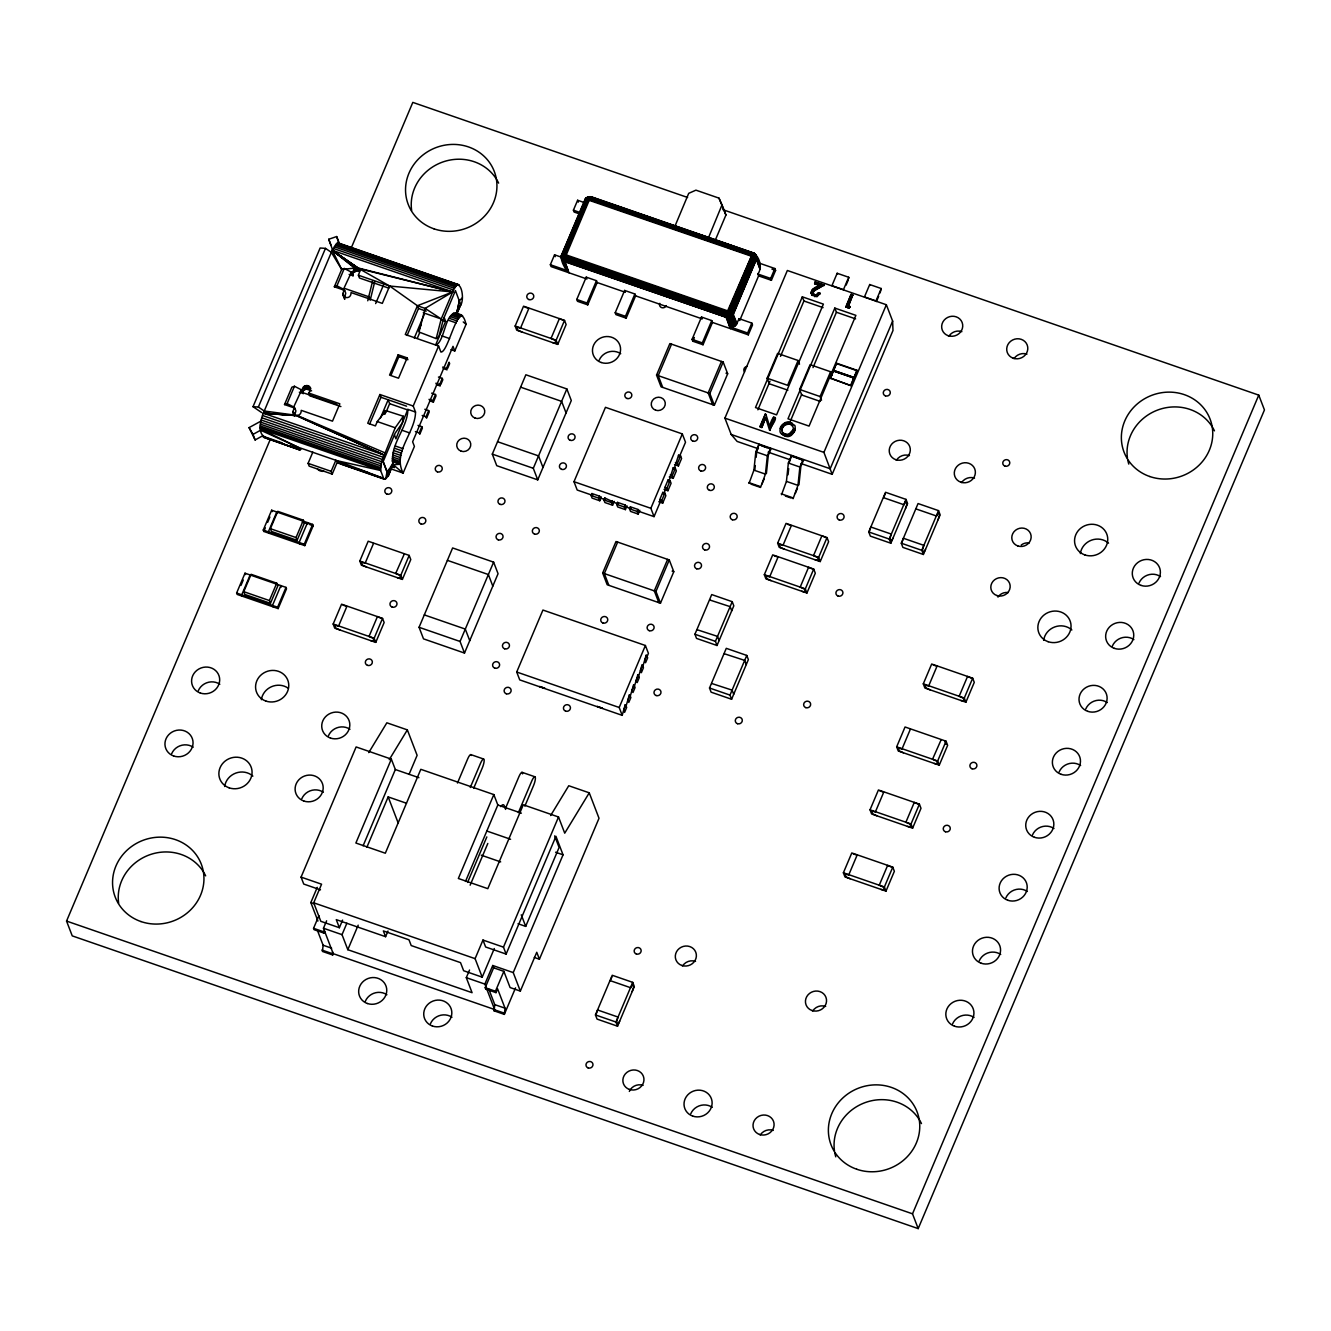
<?xml version="1.0" encoding="UTF-8"?>
<svg xmlns="http://www.w3.org/2000/svg" width="1331" height="1331" viewBox="0 0 1331 1331"><rect width="100%" height="100%" fill="white"/><g stroke="black" fill="none" stroke-linecap="round" stroke-linejoin="round"><path stroke-width="1.5" d="M561.449 258.214L562.148 254.238L568.287 270.942C564.311 270.16 555.959 250.91 566.124 254.886L729.138 311.371L733.181 314.049L736.908 323.599L734.695 326.178L731.368 327.093L729.687 326.794L726.094 315.746L731.983 312.951L755.575 257.632L752.847 252.774L726.643 313.184L726.044 317.194L730.403 328.641M785.523 434.056C782.046 433.141 788.984 435.287 790.747 433.806C794.391 430.529 793.492 427.384 792.394 425.87C784.508 417.219 779.517 433.057 782.994 432.475M458.613 307.461C466.948 302.636 460.077 271.607 452.69 291.955L425.121 308.393L419.015 332.018L436.185 338.623L438.864 336.627L443.406 319.091L455.452 290.607L459.295 300.889L456.6 314.149M793.376 424.672C784.741 415.671 775.723 432.009 782.179 434.139C792.877 443.29 797.618 424.273 793.858 425.055M561.482 255.169C562.131 253.456 561.981 260.027 564.643 260.31L726.044 316.162L732.466 313.317L755.542 258.78L755.575 257.632L589.184 200.332C581.397 201.314 586.805 195.923 591.679 196.888L753.263 252.84C759.735 256.767 762.646 267.614 757.871 274.02L758.587 275.866L739.72 320.505L739.004 318.641L751.815 323.084L752.531 324.93L748.321 334.846L712.468 322.435L711.752 320.588L701.504 317.044L692.07 339.355L692.769 341.202L703.018 344.746L712.468 322.435M591.679 196.888L588.485 196.788L591.996 197.221L587.886 197.52L585.341 199.667L561.699 254.953L561.665 258.663L563.945 261.109L726.044 317.194L730.037 316.528L732.716 314.415L755.958 259.146L755.526 255.186L752.847 252.774M282.189 442.89L265.335 437.05C256.617 433.823 260.893 418.15 264.237 411.029L331.352 252.358L336.826 243.423L338.19 242.907L459.112 284.851L449.213 282.538M387.953 473.354L388.452 475.783L385.74 478.727L383.86 478.96L380.599 470.475L381.631 461.691L395.207 427.767L403.36 416.254L385.774 410.597L377.272 421.561L375.425 425.92L367.739 423.258L379.901 394.508L413.209 406.022L415.522 412.044C415.388 432.625 392.229 452.34 403.143 473.071L391.613 469.094M390.549 466.316L394.392 467.647C386.306 447.682 407.902 429.164 407.835 409.382L415.522 412.044M568.986 272.788L564.643 261.342L565.242 257.332L589.184 200.332C594.292 195.358 586.538 195.923 584.808 199.916L561.416 255.452L567.505 270.609C564.394 266.882 562.863 260.493 564.128 258.031L562.697 254.171L585.773 199.617L590.615 197.354L752.298 253.206L754.444 257.998L731.385 312.552L726.244 314.781L564.843 258.929L564.128 258.031L565.259 257.266L727.741 313.417L730.669 312.12L753.745 257.582L755.975 256.816L756.823 258.197L733.348 314.349L731.152 316.928L727.824 317.843L564.727 261.691L562.081 259.395L565.675 256.034L565.076 254.554L561.399 257.881M726.127 317.543L730.237 316.994L732.882 314.798L756.258 259.495L756.208 256.101L754.427 253.439L589.35 196.639M562.264 254.204L561.482 257.515L563.995 261.375M749.02 483.452L753.912 470.142L755.825 451.775L758.953 444.371L770.932 449.063L768.303 455.252L766.39 473.603M754.86 469.627L755.293 465.551M756.141 457.382L756.574 453.305M750.934 484.118L760.55 487.445L765.425 474.119L767.355 455.768L770.483 448.347M781.547 494.716L786.438 481.389L788.351 463.038L791.496 455.618L803.475 460.326L800.846 466.515L798.933 484.867M788.035 474.768L788.684 468.645M793.076 498.709L797.968 485.382L799.881 467.031L803.026 459.611M811.428 293.286C809.78 285.782 832.74 281.873 812.842 289.193M812.293 289.725L811.228 292.221M384.709 414.041L385.175 410.78M384.992 413.941L385.458 410.68M403.36 416.254L402.428 422.792L395.141 433.207L383.162 461.607L388.452 475.783L393.127 464.02L388.669 474.535M755.575 257.632L756.657 257.981L759.984 269.062L756.424 259.811L756.224 255.519L750.584 256.184M813.907 294.567L816.585 295.199L813.907 294.567L813.075 292.97L813.94 291.04L824.188 285.034L814.189 290.175L812.991 292.254L813.64 294.251L813.008 292.637M299.325 392.196L303.252 393.543L302.187 390.765C302.037 381.864 315.181 386.223 308.592 392.994L339.838 403.809L332.5 421.162L301.239 410.347C301.388 419.248 288.245 414.889 294.833 408.118L284.518 404.557L291.872 387.205L294.45 386.256L301.638 389.95L293.402 407.635M293.286 412.826L294.467 416.137L295.898 410.896L294.833 408.118M436.185 338.623L441.21 318.974L452.69 291.955L389.65 286.032L382.313 303.385L351.051 292.57C351.201 301.471 338.057 297.129 344.646 290.358L334.331 286.781L341.684 269.428L344.263 268.479L351.451 272.173L343.215 289.859M344.479 298.876L345.711 293.136L344.646 290.358M561.316 256.55L566.191 269.594L561.316 256.55L586.305 199.65L590.531 197.803L590.232 196.622M782.129 430.562C780.132 426.053 790.231 421.528 792.394 425.87M782.179 434.139C785.473 438.431 796.121 433.856 795.123 428.532M561.416 255.452C561.682 253.339 561.615 260.793 564.61 260.876L726.659 317.094M789 434.089L793.376 429.381M752.448 253.356L755.825 254.803L760.367 266.616L757.722 262.673M393.161 464.436L387.005 471.856L385.74 478.727M792.461 423.541C789.3 420.579 780.216 424.173 780.216 428.582M372.564 281.257L367.755 300.773M374.676 281.922L370.218 300.124L369.353 296.963L344.995 288.544M459.361 300.773L456.367 315.181L460.825 304.666L459.361 300.773L462.19 297.978M730.669 312.12L735.394 325.662L728.689 311.188L727.109 311.803L733.93 326.594M733.098 326.894L726.726 312.918L729.005 311.903L752.215 256.816L755.293 255.918L756.823 257.365M326.611 920.802L323.466 928.239L333.232 953.678L332.683 954.976L322.435 951.432L323.117 945.226L317.177 929.77M332.683 954.976L332.567 951.948M515.546 987.868L504.333 1014.388L494.084 1010.828L494.766 1004.639L488.826 989.166M504.333 1014.388L505.015 1008.183L497.594 988.85L495.997 992.643L485.748 989.099L485.216 987.702L493.618 967.803L492.736 965.491L513.234 972.595L520.338 991.096L510.089 987.552L503.867 971.364L493.618 967.803M731.368 327.093L726.476 314.748L727.741 313.417L727.075 311.887L728.689 311.188M586.189 198.069L584.742 200.216L586.855 197.504L587.636 199.866L564.577 254.421C565.675 260.177 563.878 254.271 562.78 255.053L586.938 199.733L586.189 198.069L591.862 196.988L590.332 196.772M586.305 199.65L585.573 198.702L586.971 197.67L586.156 198.036M565.675 256.034L564.993 254.537L561.715 258.979M561.815 255.186L562.148 254.238M418.716 330.704L420.895 324.98M590.531 197.803L589.766 197.421L751.616 254.138L752.747 257.066L751.965 253.622L756.008 255.07M388.768 288.128L359.453 277.996L358.388 275.218L359.952 271.058L358.987 268.612L332.284 250.295L341.684 269.428L357.54 267.83L452.69 291.955L417.435 305.731L405.273 334.497L438.581 346.027L440.894 352.033C448.68 352.931 459.079 295.349 466.05 324.315L454.786 350.968L450.943 349.637M337.758 461.042L332.218 474.119L309.158 466.133L308.093 463.354L312.818 452.141M261.608 412.527L253.023 406.687L320.122 248.015L325.479 248.365L331.352 252.358L341.684 269.428M253.023 406.687L258.364 407.036L325.479 248.365M722.933 209.699L1258.76 395.124L1264.45 409.931L918.19 1228.613L72.24 935.876L66.55 921.069L270.426 439.047M351.317 247.749L412.81 102.387L687.595 197.47M284.518 404.557L287.113 403.609L294.45 386.256M334.331 286.781L336.926 285.832L344.263 268.479M236.619 593.027L245.02 573.195L285.999 587.387L286.531 588.768L278.146 608.6L237.151 594.425L236.619 593.027L277.613 607.219L278.146 608.6M263.255 530.054L271.657 510.222L312.635 524.397L313.168 525.795L304.782 545.627L263.788 531.435L263.255 530.054L304.25 544.246L304.782 545.627M240.978 585.407L243.257 580M263.788 531.435L265.318 527.841M267.614 522.418L269.894 517.01M250.145 574.975L241.743 594.807L242.275 596.188M243.773 591.679L251.11 574.31L276.732 583.178L277.796 585.956L270.459 603.309L244.837 594.441L243.773 591.679L269.394 600.547L270.459 603.309M270.409 528.69L277.746 511.337L303.368 520.205L304.433 522.983L297.096 540.336L271.474 531.468L270.409 528.69L296.031 537.558L297.096 540.336M375.641 303.584L383.544 284.917M269.394 600.547L276.732 583.178M296.031 537.558L303.368 520.205M332.218 474.119L331.153 471.34L335.894 460.127M277.613 607.219L285.999 587.387M304.25 544.246L312.635 524.397M398.169 354.778L389.567 375.109L398.535 378.204L407.136 357.873L398.169 354.778L398.884 356.625L391.064 375.109M369.569 424.24L380.965 397.27L379.901 394.508M407.103 335.479L418.5 308.509L417.435 305.731L389.65 286.032L358.987 268.612C362.814 273.055 351.584 268.163 353.064 275.783L349.138 274.419M380.55 417.784L388.153 399.799L389.65 403.692L385.84 412.677M414.29 338.007L424.173 314.632M417.302 338.29L419.581 332.9M407.835 409.382L395.923 438.831L394.442 434.954M435.603 345.028L445.635 321.32L444.138 317.427M413.209 406.022L438.581 346.027M389.035 471.973L392.745 463.205M455.635 314.482L457.864 309.225M388.536 474.119L392.978 463.604M456.2 314.116L459.178 307.095M455.984 315.397L459.694 306.629M333.166 624.039L341.568 604.191L382.546 618.383L384.143 622.542L375.758 642.374L334.763 628.199L333.166 624.039L374.161 638.215L375.758 642.374M359.803 561.05L368.188 541.218L409.183 555.41L410.78 559.569L402.395 579.401L361.4 565.226L359.803 561.05L400.797 575.242L402.395 579.401M421.844 426.719L422.376 428.1L419.764 434.305L419.232 432.908L421.844 426.719L418.001 425.388M428.665 410.597L429.198 411.994L426.569 418.184L426.036 416.803L428.665 410.597L424.822 409.266M429.53 400.731L433.39 402.078L432.858 400.681L435.487 394.492L431.643 393.161M436.335 384.609L440.212 385.957L439.679 384.559L442.291 378.37L438.448 377.039M443.156 368.504L447.016 369.835L446.484 368.454L449.113 362.248L449.645 363.646L447.682 368.288M433.39 402.078L436.019 395.873L435.487 394.492M440.86 384.409L442.824 379.751L442.291 378.37M374.161 638.215L382.546 618.383M400.797 575.242L409.183 555.41M515.147 326.045L523.549 306.197L564.527 320.388L566.124 324.548L557.739 344.38L516.744 330.204L515.147 326.045L556.142 340.22L557.739 344.38M586.222 277.147L576.772 299.458L577.488 301.305L587.736 304.849L597.17 282.538L596.471 280.691L586.222 277.147L586.921 278.994L551.051 266.583L550.352 264.736L554.545 254.82L561.865 257.349M579.617 213.942L574.127 212.045L573.411 210.182L577.621 200.266L584.791 202.745M320.505 889.857L303.734 884.05L301.072 877.112L356.126 746.941L391.347 759.136L395.34 769.534L363.097 845.801M419.065 627.3L452.623 547.956L493.618 562.148L498.06 573.711L464.502 653.055L423.508 638.863L419.065 627.3L460.06 641.475L464.502 653.055M492.304 454.121L525.861 374.776L566.856 388.951L571.298 400.531L537.741 479.859L496.746 465.684L492.304 454.121L533.298 468.296L537.741 479.859M317.943 921.052L310.838 902.551L317.26 887.361M342.599 920.104L339.372 927.724L320.804 921.302L313.7 902.801L321.57 884.2L301.072 877.112M556.142 340.22L564.527 320.388M324.88 931.933L324.331 933.247L314.083 929.687L313.55 928.306L318.908 915.645M391.347 759.136L355.876 843.022L385.325 853.221L420.812 769.318L493.834 794.59L497.827 805.005L465.501 881.421M587.736 304.849L587.021 303.002L596.471 280.691M324.331 933.247L324.348 930.552M366.857 847.298L388.17 796.903L406.471 803.242M460.06 641.475L493.618 562.148M533.298 468.296L566.856 388.951M409.05 774.409L417.119 755.326L407.353 729.887L386.855 722.8L368.737 752.614M469.527 970.033L466.299 977.669L472.072 992.693L347.807 949.702L342.034 934.661L346.875 923.215M615.205 312.752L624.638 290.441L634.887 293.985L635.602 295.848L626.169 318.159L615.92 314.615L615.205 312.752L625.454 316.312L626.169 318.159M347.807 949.702L358.189 925.161M625.454 316.312L634.887 293.985M590.714 494.716L577.188 490.024L573.994 481.706L605.455 407.319L682.321 433.923L685.515 442.241L679.243 457.049L678.544 455.202L680.59 455.901L681.588 458.496L678.444 465.933L674.518 464.569M339.372 927.724L336.277 919.638L385.591 936.691L387.986 931.035M457.465 783.044L467.697 758.87A6.971 1.664 -70.9 0 1 471.324 755.476M601.379 496.962L599.765 500.755L592.079 498.093L591.097 495.515L591.929 493.535L599.615 496.18L600.331 498.044L605.455 499.807L604.74 497.96L618.266 504.249L617.551 502.386L625.237 505.048L625.953 506.895L631.077 508.675L630.362 506.828L638.048 509.49L638.764 511.337L654.053 516.628L660.376 501.671L659.66 499.824L662.805 492.387L664.868 493.102L665.849 495.681L662.705 503.135L658.778 501.77M625.82 705.047L623.707 710.005L624.605 712.318L626.701 707.36L625.171 704.831L622.209 715.346L519.739 679.891L516.711 672.022L542.932 610.047L645.402 645.502L648.43 653.371L646.849 657.081L646.151 655.235L647.665 657.764L645.568 662.722L644.686 660.409L646.783 655.451M470.276 787.486L480.508 763.312A6.971 1.664 -70.9 0 1 484.018 759.419A6.971 1.664 -70.9 0 1 482.288 767.937L473.636 788.385M675.116 225.804L688.709 193.344L695.93 190.15L718.99 198.136L722.018 204.874L708.558 237.567M599.765 500.755L598.784 498.177L599.615 496.18M656.549 375.076L669.876 343.581L723.149 362.015L727.674 373.778L714.348 405.256L661.058 386.822L656.549 375.076L709.839 393.51L714.348 405.256M614.19 501.388L612.576 505.198L604.89 502.536L603.908 499.94L604.74 497.96M715.496 239.696L725.927 215.04L722.018 204.874M671.539 344.163L658.213 375.641L662.722 387.404M612.576 505.198L611.595 502.602L612.426 500.622M493.834 794.59L458.346 878.477L487.812 888.675L523.283 804.789L558.521 816.984L564.727 833.173L589.25 792.827L568.753 785.739L550.635 815.554M627.001 505.83L625.387 509.623L617.7 506.961L616.719 504.382L617.551 502.386M692.769 341.202L694.349 337.492M625.387 509.623L624.405 507.028L625.237 505.048M467.58 882.436L486.83 836.933M470.159 885.165L487.812 843.455M639.812 510.255L638.198 514.065L630.511 511.403L629.53 508.808L630.362 506.828M602.677 573.012L615.987 541.517L669.277 559.952L673.785 571.714L660.475 603.193L607.186 584.758L602.677 573.012L655.967 591.446L660.475 603.193M617.651 542.1L604.341 573.578L608.849 585.341M505.564 808.216L518.94 776.605A6.971 1.664 -70.9 0 1 522.584 773.877M703.018 344.746L702.319 342.899L711.752 320.588M638.198 514.065L637.2 511.47L638.048 509.49M518.375 812.642L531.751 781.031A6.971 1.664 -70.9 0 1 535.262 777.154A6.971 1.664 -70.9 0 1 533.515 785.656L524.863 806.12M729.005 311.903L730.469 313.084L731.018 312.336L754.095 257.781L756.424 259.811M654.053 516.628L650.859 508.309L682.321 433.923M664.219 492.586L665.616 489.276L664.901 487.429L668.046 479.992L670.109 480.707L671.09 483.286L667.946 490.723L664.019 489.375M668.046 479.992L668.761 481.839L673.303 467.597L675.349 468.312L676.348 470.891L673.203 478.328L669.26 476.98M673.303 467.597L674.002 469.444L678.544 455.202M662.705 503.135L661.707 500.539L664.868 493.102M667.946 490.723L666.964 488.144L670.109 480.707M673.203 478.328L672.205 475.749L675.349 468.312M678.444 465.933L677.446 463.338L680.59 455.901M739.004 318.641L736.908 323.599L731.018 312.336M721.485 361.45L708.175 392.928L712.684 404.691M709.839 393.51L723.149 362.015M385.591 936.691L383.361 930.918L408.983 939.786L411.212 945.559L460.526 962.629L463.637 970.732L482.205 977.154L475.1 958.653L482.97 940.052L503.467 947.14L506.129 954.077L485.632 946.99L482.97 940.052M748.321 334.846L747.623 333L751.815 323.084M758.587 275.866L771.398 280.309L770.682 278.445L774.892 268.529L758.737 262.956M771.398 280.309L775.59 270.393L774.892 268.529M482.205 977.154L494.3 948.537M494.084 1010.828L494.633 1009.53L484.867 984.091L492.736 965.491M758.454 448.797L737.124 441.426L731.185 434.472L724.913 418.134L787.353 270.492L886.363 304.749L892.635 321.104L892.985 330.504L832.174 474.318L801.129 463.571M485.748 989.099L486.297 987.785M503.467 947.14L558.521 816.984M667.613 559.386L654.303 590.864L658.812 602.627M655.967 591.446L669.277 559.952M506.129 954.077L555.942 836.317L563.046 854.818L513.234 972.595M495.997 992.643L495.448 991.246L503.867 971.364M518.025 923.731L525.712 926.393L559.103 847.431L554.661 835.868M622.209 715.346L619.198 707.493L645.402 645.502M625.171 704.831L625.886 706.678L629.363 694.898L630.894 697.444L628.798 702.402L627.916 700.089L630.012 695.131M629.363 694.898L630.079 696.762L633.556 684.983L635.087 687.528L632.99 692.486L632.109 690.173L634.205 685.215M633.556 684.983L634.271 686.846L637.749 675.067L639.279 677.612L637.183 682.57L636.301 680.257L638.398 675.299M637.749 675.067L638.464 676.913L641.941 665.151L643.472 667.68L641.376 672.654L640.494 670.325L642.59 665.367M641.941 665.151L642.657 666.997L646.151 655.235M787.885 390.199L769.251 383.761L767.122 378.204L777.603 353.414L798.101 360.501L799.515 364.212M802.327 296.83L755.492 407.552L776.572 414.856L823.39 304.117L802.327 296.83L803.924 300.989L780.498 356.359M757.888 409.815L770 381.182M820.661 285.866L814.738 283.802L815.154 281.906L824.188 285.034M814.738 283.802L815.154 281.906M520.338 991.096L536.759 952.281L539.421 959.218L534.297 957.438M761.798 427.534L765.608 417.651L761.798 427.534L759.984 426.502L765.225 414.107L766.074 414.79L765.225 414.107M760.151 426.952L765.392 414.557M539.421 959.218L599.017 818.282L589.25 792.827M756.79 451.276L758.953 444.371M773.594 417.002C765.941 442.125 771.248 412.66 775.424 418.034C776.056 421.428 767.621 430.346 770.167 430.429M798.101 360.501L787.603 385.308L767.122 378.204M770 429.963L775.241 417.568M837.166 273.271L831.925 285.666L843.455 289.659L848.696 277.264L837.166 273.271L837.515 274.203M694.932 634.255L711.719 594.574L732.216 601.679L733.814 605.838L717.026 645.502L696.529 638.414L694.932 634.255L715.429 641.342L717.026 645.502M820.378 401.446L801.744 395.008L799.615 389.451L810.097 364.661L830.594 371.748L832.025 375.458M834.82 308.077L787.985 418.799L809.065 426.103L855.9 315.364L834.82 308.077L836.417 312.236L813.008 367.606M762.014 483.985L764.21 478.794M846.117 285.1L848.313 279.909M790.398 421.062L801.695 394.325M845.867 306.746L851.108 294.351L852.755 294.916L848.296 306.346L850.259 307.028L848.829 308.176L845.867 306.746L848.829 308.176M846.05 307.211L851.108 294.351M848.296 306.346L852.755 294.916M789.316 462.523L791.496 455.618M715.429 641.342L732.216 601.679M821.526 400.248L820.112 396.555L830.594 371.748M869.709 284.535L864.451 296.929L875.981 300.922L881.238 288.528L869.709 284.535L870.058 285.45M830.245 378.087L836.534 363.213L857.031 370.301L850.925 385.641L830.245 378.087L850.925 385.641M830.428 378.553L836.534 363.213M709.506 688.011L726.277 648.33L746.774 655.434L748.371 659.594L731.601 699.257L711.103 692.17L709.506 688.011L730.004 695.098L731.601 699.257M795.273 493.518L797.469 488.327M876.463 301.555L878.66 296.364M880.124 292.903L881.238 288.528M764.327 574.693L772.712 554.861L813.707 569.052L815.304 573.212L806.919 593.044L765.924 578.869L764.327 574.693L805.322 588.884L806.919 593.044M777.637 543.214L786.039 523.382L827.017 537.558L828.614 541.717L820.229 561.566L779.234 547.374L777.637 543.214L818.632 557.39L820.229 561.566M850.742 385.175L857.031 370.301M832.174 474.318L823.922 452.39L886.363 304.749M730.004 695.098L746.774 655.434M595.456 1014.937L612.243 975.274L632.724 982.361L634.321 986.521L617.551 1026.201L597.053 1019.097L595.456 1014.937L615.954 1022.025L617.551 1026.201M596.155 1014.155L597.552 1009.979L618.05 1017.067L616.652 1021.26L617.9 1024.487L619.647 1021.226M611.894 976.971L610.313 980.681L630.811 987.785L632.391 984.058L633.623 987.303L632.225 991.479M892.635 321.104L830.195 468.745L731.185 434.472M615.954 1022.025L632.724 982.361M805.322 588.884L813.707 569.052M818.632 557.39L827.017 537.558M868.744 531.967L885.531 492.287L906.012 499.391L907.609 503.551L890.838 543.214L870.341 536.127L868.744 531.967L889.241 539.055L890.838 543.214M869.442 531.185L870.84 527.009L891.337 534.097L889.94 538.273L891.188 541.517L892.935 538.256M885.182 494.001L883.601 497.711L904.098 504.798L905.679 501.088L906.91 504.333L905.513 508.509M889.241 539.055L906.012 499.391M901.287 543.214L918.057 503.551L938.555 510.638L940.152 514.814L923.381 554.478L902.884 547.39L901.287 543.214L921.784 550.319L923.381 554.478M901.985 542.449L903.383 538.256L923.88 545.361L922.483 549.537L923.731 552.781L925.478 549.52M921.784 550.319L938.555 510.638M843.388 872.787L851.79 852.955L892.768 867.13L894.365 871.306L885.98 891.138L844.985 876.946L843.388 872.787L884.383 886.978L885.98 891.138M870.025 809.814L878.427 789.982L919.405 804.157L921.002 808.316L912.617 828.165L871.622 813.973L870.025 809.814L911.02 823.989L912.617 828.165M896.661 746.841L905.047 726.992L946.042 741.184L947.639 745.343L939.253 765.175L898.259 751L896.661 746.841L937.656 761.016L939.253 765.175M923.298 683.851L931.683 664.019L972.678 678.211L974.275 682.37L965.89 702.202L924.895 688.027L923.298 683.851L964.293 698.043L965.89 702.202M884.383 886.978L892.768 867.13M911.02 823.989L919.405 804.157M937.656 761.016L946.042 741.184M964.293 698.043L972.678 678.211M918.19 1228.613L912.517 1213.822L1258.76 395.124M435.836 345.295C446.717 339.555 444.121 304.383 462.156 315.547M353.064 275.783L351.983 273.005L354.778 268.23L355.843 271.008M303.252 393.543C301.987 384.426 314.648 392.212 309.541 386.789M756.258 259.495L752.68 252.873L753.612 253.273M585.024 199.75L586.256 198.203M731.867 316.395L736.01 325.047L731.168 312.685M585.174 199.65L585.773 199.068M383.112 414.49L384.726 411.063M751.083 255.136L752.165 255.585L751.666 256.6L751.083 255.136L755.825 254.803M729.355 312.702L729.854 311.704M589.982 197.886L588.069 199.983L590.099 198.485L588.502 196.805M820.129 293.286L816.951 296.713L812.309 295.066L816.768 296.247L820.129 293.286L818.515 292.72L816.402 294.733M732.882 314.798L736.509 324.365L732.483 315.78M586.788 199.284L587.52 198.801M817.134 294.417L818.515 292.72M389.234 759.702L407.353 729.887M726.011 316.728L730.603 315.58L732.316 313.451M562.697 254.171L563.246 254.188M392.196 461.591L399.882 464.253L393.294 464.802L387.055 471.723L383.162 461.607M848.662 307.711L850.259 307.028M732.233 327.06L729.405 317.294M563.379 254.62L564.294 254.903M263.455 437.3L299.575 449.895L300.939 449.379M339.887 462.855L338.007 463.105L336.926 460.659L297.994 447.183L260.61 430.229L252.99 434.405L255.119 439.962L262.739 435.769M255.119 439.962L249.08 427.617L260.144 421.544M564.61 255.652L566.124 254.886M586.988 197.837L588.585 197.121M727.824 317.843L726.942 313.733M588.069 199.983L589.633 199.351L587.753 197.421M351.451 272.173L350.552 272.506L351.983 273.005M301.638 389.95L300.739 390.266L302.187 390.765M753.546 256.999L753.279 256.151L753.679 257.549L754.244 256.85L752.997 257.199L730.137 312.336M332.75 250.411L328.74 239.264L336.66 236.552L338.789 242.109M727.658 317.527L730.519 327.01M752.597 254.654L752.131 253.422M459.428 315.929L462.656 315.813L453.838 312.968M384.659 452.706L297.379 415.538L383.777 454.903L263.355 413.226L294.683 415.072L264.237 411.029L258.364 407.036M296.813 415.621L383.777 454.903L296.247 415.605L263.355 413.226L295.166 415.339M263.355 413.226L295.698 415.522M590.265 196.705L754.694 253.622M726.443 313.933L727.275 314.499L564.128 258.031L562.647 260.36L566.806 270.143M564.976 256.417L727.392 312.619M751.815 254.87L589.4 198.668M358.987 268.612L452.69 291.955L332.284 250.295L354.778 268.23M726.094 315.746L727.042 316.063M815.337 282.372L824.371 285.5M851.291 294.817L852.938 295.382M814.555 283.337L820.495 285.4M771.93 269.112L775.59 270.393M818.698 293.186L820.312 293.752M573.411 210.182L578.902 212.095M757.871 274.02L770.682 278.445M848.113 305.88L850.093 306.563M803.924 300.989L823.074 307.627M836.417 312.236L855.583 318.874M564.161 259.162L726.776 315.43L726.244 314.781M550.352 264.736L568.287 270.942M729.687 326.794L747.623 333M836.717 363.662L857.214 370.767M597.17 282.538L625.354 292.288L624.638 290.441M635.602 295.848L702.219 318.891L701.504 317.044M576.772 299.458L587.021 303.002M692.07 339.355L702.319 342.899M799.615 389.451L820.112 396.555M726.011 373.196L727.674 373.778M524.996 307.112L528.84 308.443L520.454 328.275L516.611 326.944L517.859 330.188L521.868 331.968M563.429 320.405L559.403 318.608L551.017 338.457L555.044 340.237L556.291 343.481L552.615 342.616M337.558 242.991L457.964 284.651M336.826 243.423L457.232 285.084M335.994 244.205L456.417 285.866M335.113 245.32L455.535 286.98M334.181 246.717L454.603 288.394M333.232 248.398L453.638 290.058M773.777 417.468L775.424 418.034M358.388 275.218L389.65 286.032M453.106 313.401L460.792 316.063M452.274 314.183L459.96 316.845M451.392 315.297L459.079 317.959M450.46 316.695L458.147 319.357M417.435 305.731L425.121 308.393L441.21 318.974L423.275 312.768M449.512 318.375L457.199 321.037M759.984 426.502L761.615 427.068M418.5 308.509L426.186 311.171M448.547 320.272L456.234 322.917M441.942 320.039L445.635 321.32M724.913 418.134L823.922 452.39M761.332 445.735L767.089 447.732M791.945 456.333L803.475 460.326M441.892 335.894L449.579 338.556M768.153 452.157L789.499 459.544M755.825 451.775L767.355 455.768M788.351 463.038L799.881 467.031M520.621 387.171L561.615 401.363L566.058 412.926M753.912 470.142L765.425 474.119M786.438 481.389L797.968 485.382M442.641 367.123L446.484 368.454M398.884 356.625L407.852 359.736L407.136 357.873M748.654 482.537L760.184 486.514M781.197 493.784L792.727 497.777M785.39 496.047L791.163 498.044M675.399 462.639L677.446 463.338M435.836 383.245L439.679 384.559M670.159 475.034L672.205 475.749M429.015 399.35L432.858 400.681M787.486 524.281L791.329 525.612L782.944 545.444L779.101 544.113L780.349 547.357L784.358 549.154M825.919 537.574L821.893 535.794L813.507 555.626L817.533 557.423L818.765 560.65L815.104 559.785M664.901 487.429L666.964 488.144M380.965 397.27L406.604 406.188M389.65 403.692L408.101 410.081M422.193 415.472L426.036 416.803M497.561 441.709L538.539 455.901L542.981 467.464M659.66 499.824L661.707 500.539M303.917 388.203L311.604 390.865M573.994 481.706L650.859 508.309M304.134 393.094L336.793 404.408M415.388 431.593L419.232 432.908M774.176 555.776L778.019 557.107L769.617 576.939L765.791 575.608L767.022 578.835L771.048 580.632M812.609 569.069L808.582 567.272L800.197 587.104L804.207 588.901L805.455 592.145L801.794 591.28M340.902 406.571L309.657 395.756L308.592 392.994M377.272 421.561L395.207 427.767M401.979 430.262L409.665 432.924M591.097 495.515L598.784 498.177M603.908 499.94L611.595 502.602M616.719 504.382L624.405 507.028M629.53 508.808L637.2 511.47M395.374 446.018L403.06 448.68M394.558 448.281L402.245 450.943M393.843 450.577L401.529 453.239M393.227 452.806L400.914 455.468M392.745 454.952L400.431 457.614M392.379 456.949L400.065 459.611M392.179 458.762L399.866 461.408M262.556 415.505L382.962 457.165M392.113 460.31L399.799 462.972M261.841 417.784L382.247 459.445M261.225 420.03L381.631 461.691M260.726 422.177L381.148 463.837M260.377 424.173L380.799 465.833M260.161 425.97L380.583 467.63M260.111 427.517L380.516 469.194M672.122 571.132L673.785 571.714M933.147 664.934L936.991 666.265L928.605 686.097L924.762 684.766L926.01 687.994L930.02 689.791M971.58 678.228L967.554 676.431L959.169 696.263L963.195 698.06L964.426 701.304L960.766 700.439M289.692 445.486L299.059 448.73M358.987 469.46L368.537 472.771M263.072 436.668L299.575 449.895M337.625 462.473L383.494 478.345L336.926 460.659L380.599 470.475L260.194 428.798L297.994 447.183L298.693 448.996M264.586 437.5L300.207 449.811M341.052 463.953L385.008 479.16M338.007 463.105L384.376 479.243M308.093 463.354L331.153 471.34M447.382 560.351L488.377 574.543L492.803 586.106M302.287 522.018L308.043 524.015L307.511 522.634L299.126 542.466L299.658 543.847M309.757 524.614L313.168 525.795M424.306 614.905L465.301 629.081L469.743 640.66M343.015 605.106L346.859 606.437L338.473 626.269L334.63 624.938L335.878 628.182L339.887 629.962M381.448 618.399L377.422 616.602L369.036 636.451L373.063 638.231L374.31 641.475L370.634 640.61M879.874 790.88L883.717 792.211L875.332 812.043L871.489 810.712L872.737 813.956L876.746 815.753M918.307 804.174L914.281 802.393L905.895 822.225L909.922 824.022L911.169 827.25L907.492 826.385M516.711 672.022L619.198 707.493M853.238 853.853L857.081 855.184L848.696 875.016L844.852 873.685L846.1 876.929L850.11 878.726M891.67 867.163L887.644 865.366L879.259 885.198L883.285 886.995L884.533 890.223L880.856 889.358M470.741 754.577L483.552 759.003M521.985 772.296L534.796 776.738M395.34 769.534L418.916 777.687M497.827 805.005L521.386 813.158M555.593 852.239L563.046 854.818M486.813 831.026L510.605 839.262M481.256 855.184L500.672 861.906M313.7 902.801L475.1 958.653M310.838 902.551L314.565 903.832M323.466 928.239L342.034 934.661M466.299 977.669L484.867 984.091M313.55 928.306L323.799 931.85M485.216 987.702L495.448 991.246M323.117 945.226L331.652 948.188M494.766 1004.639L505.015 1008.183M333.232 953.678L494.633 1009.53M321.902 950.051L332.151 953.595M493.551 1009.447L503.8 1012.991M66.55 921.069L912.517 1213.822M563.778 259.562L564.677 259.894M753.429 252.923L755.309 254.154M564.277 256.85L565.259 257.266M591.147 196.822L591.996 197.221M338.19 242.907L344.113 245.753M336.926 285.832L344.113 289.526M287.113 403.609L294.301 407.303M753.296 252.907L754.178 253.422M463.238 321.952L466.05 324.315M393.294 464.802L403.143 473.071L414.407 446.417L412.627 441.792L453.006 346.343L454.786 350.968M783.41 432.725L784.308 433.806M756.54 258.846L760.234 268.263M811.91 294.584L812.492 295.532M756.657 257.981L756.657 257.133M249.08 427.617L252.99 434.405M811.611 294.068L812.093 295.049L811.261 292.82L811.561 293.918M338.69 243.174L339.255 244.272L336.66 236.552M815.321 296.38L814.805 296.73M588.568 198.984L589.184 200.332M725.927 215.04L718.99 198.136M727.525 310.739L728.207 312.253M561.316 257.382L564.86 265.834M848.696 277.264L849.045 278.179M938.056 519.772L939.453 515.579L938.205 512.352L936.641 516.062L916.144 508.974M944.943 741.201L946.191 744.445M755.492 254.421L760.367 267.448M754.877 253.872L756.291 257.565M941.1 739.87L932.532 759.252L936.558 761.033L937.789 764.277L934.129 763.412M910.354 729.238L901.969 749.07L898.126 747.739L899.373 750.983L903.383 752.764M731.152 316.928L734.695 326.178M577.621 200.266L578.32 202.129M731.717 610.796L730.12 606.637L709.789 599.998M746.275 664.552L744.678 660.392L724.363 653.754M662.805 492.387L663.52 494.234M719.123 640.544L717.525 636.384L697.211 629.746M733.697 694.3L732.1 690.14L711.769 683.502M554.545 254.82L555.26 256.667M591.929 493.535L592.644 495.382M358.555 268.28L359.62 271.058M359.137 270.792L358.072 268.013L332.284 250.295L355.294 267.98L356.359 270.759M358.605 270.609L357.54 267.83L332.284 250.295L355.843 267.814L356.908 270.592M358.056 270.509L356.991 267.731L332.284 250.295L356.425 267.731L357.49 270.509M354.312 268.563L355.377 271.341M353.896 268.962L354.961 271.724M353.564 269.411L354.628 272.19M328.74 239.264L330.87 244.804M343.165 293.985L344.23 296.763M343.082 294.517L344.147 297.295M343.099 295.066L344.762 299.325M505.63 809.414L504.183 805.621A15.356 3.644 -70.9 0 0 500.622 806.603M404.241 554.095L395.673 573.461L399.699 575.258L400.93 578.503L397.27 577.637M521.27 914.813L525.712 926.393M373.495 543.464L365.11 563.296L361.267 561.965L362.514 565.193L366.524 566.989M309.175 386.389L310.239 389.168M308.759 386.04L309.824 388.818M308.26 385.79L309.324 388.552M307.744 385.607L308.809 388.369M307.178 385.508L308.243 388.286M306.612 385.491L307.677 388.269M306.047 385.574L307.112 388.353M305.481 385.74L306.563 388.519M304.965 386.007L306.03 388.785M304.5 386.323L305.564 389.101M304.084 386.722L305.148 389.501M303.751 387.171L304.816 389.95M293.352 411.745L294.417 414.523M293.269 412.294L294.351 415.072M388.17 796.903L398.268 823.207M277.314 513.383L276.781 511.986L268.38 531.834L268.912 533.215M271.657 510.222L272.19 511.603M281.423 586.988L280.891 585.607L272.489 605.439L273.021 606.836M245.02 573.195L245.553 574.576M811.394 293.452L811.794 294.534M765.608 417.651L769.568 430.212M765.891 414.34L769.8 426.852M564.66 258.746L564.71 259.695M198.302 690.722A14.175 13.26 -21 0 1 219.831 684.234M171.666 753.712A14.175 13.26 -21 0 1 193.195 747.207M261.375 699.723A16.754 15.656 -21 0 1 287.912 688.011M224.673 786.505A16.754 15.656 -21 0 1 235.77 773.095A16.754 15.656 -21 0 1 252.873 776.106M328.441 735.76A14.175 13.26 -21 0 1 349.97 729.272M301.804 798.733A14.175 13.26 -21 0 1 323.333 792.244M430.445 1023.739A14.175 13.26 -21 0 1 451.974 1017.233M365.36 1001.211A14.175 13.26 -21 0 1 386.888 994.723M1043.654 640.344A16.754 15.656 -21 0 1 1054.751 626.934A16.754 15.656 -21 0 1 1071.854 629.962M1080.356 553.58A16.754 15.656 -21 0 1 1091.453 540.17A16.754 15.656 -21 0 1 1108.557 543.181M1138.987 583.094A14.175 13.26 -21 0 1 1160.516 576.589M1112.35 646.067A14.175 13.26 -21 0 1 1133.879 639.579M1021.226 545.045A9.766 9.134 -21 0 1 1029.229 542.981M997.967 597.103A9.766 9.134 -21 0 1 1008.249 592.578M952.547 1023.922A14.175 13.26 -21 0 1 974.076 1017.433M979.183 960.949A14.175 13.26 -21 0 1 1000.712 954.46M1005.82 897.976A14.175 13.26 -21 0 1 1027.349 891.471M1032.457 835.003A14.175 13.26 -21 0 1 1053.986 828.498M1085.73 709.04A14.175 13.26 -21 0 1 1107.259 702.552M1059.093 772.03A14.175 13.26 -21 0 1 1080.622 765.525M599.183 360.202A14.175 13.26 -21 0 1 620.712 353.697M690.739 1113.814A14.175 13.26 -21 0 1 712.268 1107.309M682.603 965.89A10.631 9.933 -21 0 1 695.531 961.381M629.33 1091.42A10.631 9.933 -21 0 1 643.089 1085.364M812.742 1010.928A10.631 9.933 -21 0 1 825.669 1006.419M760.317 1134.894A10.631 9.933 -21 0 1 773.244 1130.402M896.528 460.093A10.631 9.933 -21 0 1 909.439 455.601M948.953 336.127A10.631 9.933 -21 0 1 961.88 331.635M961.598 482.604A10.631 9.933 -21 0 1 974.525 478.112M1014.022 358.638A10.631 9.933 -21 0 1 1026.95 354.146M744.545 371.915A3.544 3.311 -21 0 1 746.841 366.458M666.282 305.598A3.544 3.311 -21 0 1 661.69 307.627A3.544 3.311 -21 0 1 659.777 303.352M323.932 471.241A7.088 6.622 -21 0 1 317.427 468.994M411.645 210.464A46.086 43.074 -21 0 1 444.371 161.467A46.086 43.074 -21 0 1 498.643 183.129M835.768 1156.839A46.086 43.074 -21 0 1 834.803 1152.879M834.47 1150.916A46.086 43.074 -21 0 1 867.196 1101.902A46.086 43.074 -21 0 1 921.468 1123.58M118.659 903.217A46.086 43.074 -21 0 1 151.385 854.203A46.086 43.074 -21 0 1 205.656 875.865M1128.771 464.086A46.086 43.074 -21 0 1 1127.79 460.127M1127.457 458.18A46.086 43.074 -21 0 1 1160.183 409.166A46.086 43.074 -21 0 1 1214.454 430.845M563.928 254.288L563.595 255.336L564.094 254.321M588.402 200.083L565.326 254.62L565.791 255.668L727.208 311.537L728.323 311.038L751.399 256.484L750.934 255.436L589.517 199.583L588.402 200.083M853.986 377.488L833.489 370.401L853.986 377.488M853.787 377.987L833.289 370.9L853.787 377.987M544.812 688.293L539.687 686.53L544.812 688.293M602.461 708.242L597.336 706.478L602.461 708.242M421.012 523.948A3.544 3.311 -21 0 0 425.82 520.188A3.544 3.311 -21 0 0 420.18 518.241A3.544 3.311 -21 0 0 421.012 523.948M528.939 299.575A3.544 3.311 -21 0 0 533.764 295.831A3.544 3.311 -21 0 0 528.124 293.885A3.544 3.311 -21 0 0 528.939 299.575M945.426 831.759A3.544 3.311 -21 0 0 950.251 827.998A3.544 3.311 -21 0 0 944.611 826.052A3.544 3.311 -21 0 0 945.426 831.759M972.063 768.786A3.544 3.311 -21 0 0 976.887 765.026A3.544 3.311 -21 0 0 971.247 763.079A3.544 3.311 -21 0 0 972.063 768.786M200.299 693.018A14.175 13.26 -21 0 0 219.565 678.028A14.175 13.26 -21 0 0 197.021 670.225A14.175 13.26 -21 0 0 200.299 693.018M173.662 755.991A14.175 13.26 -21 0 0 192.928 741.001A14.175 13.26 -21 0 0 170.385 733.198A14.175 13.26 -21 0 0 173.662 755.991M265.884 701.071A16.754 15.656 -21 0 0 288.627 683.369A16.754 15.656 -21 0 0 262.007 674.152A16.754 15.656 -21 0 0 265.884 701.071M229.182 787.852A16.754 15.656 -21 0 0 251.925 770.15A16.754 15.656 -21 0 0 225.305 760.933A16.754 15.656 -21 0 0 229.182 787.852M330.454 738.056A14.175 13.26 -21 0 0 349.704 723.066A14.175 13.26 -21 0 0 327.16 715.263A14.175 13.26 -21 0 0 330.454 738.056M303.817 801.029A14.175 13.26 -21 0 0 323.067 786.039A14.175 13.26 -21 0 0 300.54 778.236A14.175 13.26 -21 0 0 303.817 801.029M432.442 1026.035A14.175 13.26 -21 0 0 451.708 1011.044A14.175 13.26 -21 0 0 429.164 1003.241A14.175 13.26 -21 0 0 432.442 1026.035M367.373 1003.507A14.175 13.26 -21 0 0 386.639 988.517A14.175 13.26 -21 0 0 364.095 980.714A14.175 13.26 -21 0 0 367.373 1003.507M1048.163 641.708A16.754 15.656 -21 0 0 1070.906 624.006A16.754 15.656 -21 0 0 1044.286 614.789A16.754 15.656 -21 0 0 1048.163 641.708M1084.865 554.927A16.754 15.656 -21 0 0 1107.608 537.225A16.754 15.656 -21 0 0 1080.988 528.008A16.754 15.656 -21 0 0 1084.865 554.927M1141 585.39A14.175 13.26 -21 0 0 1160.266 570.4A14.175 13.26 -21 0 0 1137.722 562.597A14.175 13.26 -21 0 0 1141 585.39M1114.363 648.363A14.175 13.26 -21 0 0 1133.629 633.373A14.175 13.26 -21 0 0 1111.086 625.57A14.175 13.26 -21 0 0 1114.363 648.363M1017.799 545.943A9.766 9.134 -21 0 0 1031.076 535.611A9.766 9.134 -21 0 0 1015.536 530.237A9.766 9.134 -21 0 0 1017.799 545.943M996.819 595.523A9.766 9.134 -21 0 0 1010.096 585.191A9.766 9.134 -21 0 0 994.556 579.817A9.766 9.134 -21 0 0 996.819 595.523M954.543 1026.218A14.175 13.26 -21 0 0 973.81 1011.227A14.175 13.26 -21 0 0 951.266 1003.424A14.175 13.26 -21 0 0 954.543 1026.218M981.18 963.245A14.175 13.26 -21 0 0 1000.446 948.254A14.175 13.26 -21 0 0 977.902 940.451A14.175 13.26 -21 0 0 981.18 963.245M1007.817 900.272A14.175 13.26 -21 0 0 1027.083 885.281A14.175 13.26 -21 0 0 1004.539 877.478A14.175 13.26 -21 0 0 1007.817 900.272M1034.453 837.299A14.175 13.26 -21 0 0 1053.719 822.308A14.175 13.26 -21 0 0 1031.176 814.505A14.175 13.26 -21 0 0 1034.453 837.299M1087.726 711.336A14.175 13.26 -21 0 0 1106.993 696.346A14.175 13.26 -21 0 0 1084.449 688.543A14.175 13.26 -21 0 0 1087.726 711.336M1061.09 774.309A14.175 13.26 -21 0 0 1080.356 759.319A14.175 13.26 -21 0 0 1057.812 751.516A14.175 13.26 -21 0 0 1061.09 774.309M601.196 362.498A14.175 13.26 -21 0 0 620.446 347.507A14.175 13.26 -21 0 0 597.902 339.704A14.175 13.26 -21 0 0 601.196 362.498M692.736 1116.11A14.175 13.26 -21 0 0 712.002 1101.12A14.175 13.26 -21 0 0 689.458 1093.317A14.175 13.26 -21 0 0 692.736 1116.11M681.855 965.474A10.631 9.933 -21 0 0 696.296 954.227A10.631 9.933 -21 0 0 679.392 948.387A10.631 9.933 -21 0 0 681.855 965.474M629.413 1089.44A10.631 9.933 -21 0 0 643.871 1078.21A10.631 9.933 -21 0 0 626.951 1072.353A10.631 9.933 -21 0 0 629.413 1089.44M811.993 1010.512A10.631 9.933 -21 0 0 826.451 999.265A10.631 9.933 -21 0 0 809.531 993.425A10.631 9.933 -21 0 0 811.993 1010.512M759.568 1134.478A10.631 9.933 -21 0 0 774.01 1123.248A10.631 9.933 -21 0 0 757.106 1117.391A10.631 9.933 -21 0 0 759.568 1134.478M895.763 459.677A10.631 9.933 -21 0 0 910.221 448.447A10.631 9.933 -21 0 0 893.317 442.591A10.631 9.933 -21 0 0 895.763 459.677M948.204 335.711A10.631 9.933 -21 0 0 962.646 324.465A10.631 9.933 -21 0 0 945.742 318.625A10.631 9.933 -21 0 0 948.204 335.711M960.849 482.205A10.631 9.933 -21 0 0 975.29 470.958A10.631 9.933 -21 0 0 958.387 465.101A10.631 9.933 -21 0 0 960.849 482.205M1013.274 358.239A10.631 9.933 -21 0 0 1027.715 346.992A10.631 9.933 -21 0 0 1010.811 341.135A10.631 9.933 -21 0 0 1013.274 358.239M433.939 228.816A46.086 43.074 -21 0 0 496.53 180.084A46.086 43.074 -21 0 0 423.275 154.729A46.086 43.074 -21 0 0 433.939 228.816M856.765 1169.25A46.086 43.074 -21 0 0 919.355 1120.536A46.086 43.074 -21 0 0 846.1 1095.18A46.086 43.074 -21 0 0 856.765 1169.25M140.953 921.551A46.086 43.074 -21 0 0 203.543 872.82A46.086 43.074 -21 0 0 130.288 847.464A46.086 43.074 -21 0 0 140.953 921.551M1149.751 476.515A46.086 43.074 -21 0 0 1212.341 427.783A46.086 43.074 -21 0 0 1139.086 402.444A46.086 43.074 -21 0 0 1149.751 476.515M696.695 568.803A3.544 3.311 -21 0 0 701.504 565.059A3.544 3.311 -21 0 0 695.88 563.113A3.544 3.311 -21 0 0 696.695 568.803M692.885 441.143A3.544 3.311 -21 0 0 697.71 437.4A3.544 3.311 -21 0 0 692.07 435.453A3.544 3.311 -21 0 0 692.885 441.143M367.506 665.367A3.544 3.311 -21 0 0 372.331 661.607A3.544 3.311 -21 0 0 366.691 659.66A3.544 3.311 -21 0 0 367.506 665.367M709.473 490.324A3.544 3.311 -21 0 0 714.298 486.58A3.544 3.311 -21 0 0 708.658 484.617A3.544 3.311 -21 0 0 709.473 490.324M737.474 723.698A3.544 3.311 -21 0 0 742.282 719.938A3.544 3.311 -21 0 0 736.659 717.991A3.544 3.311 -21 0 0 737.474 723.698M649.278 630.694A3.544 3.311 -21 0 0 654.103 626.951A3.544 3.311 -21 0 0 648.463 625.004A3.544 3.311 -21 0 0 649.278 630.694M506.296 693.784A3.544 3.311 -21 0 0 511.121 690.024A3.544 3.311 -21 0 0 505.481 688.077A3.544 3.311 -21 0 0 506.296 693.784M461.092 451.176A7.088 6.622 -21 0 0 470.725 443.689A7.088 6.622 -21 0 0 459.445 439.779A7.088 6.622 -21 0 0 461.092 451.176M475.084 418.1A7.088 6.622 -21 0 0 484.717 410.614A7.088 6.622 -21 0 0 473.437 406.704A7.088 6.622 -21 0 0 475.084 418.1M704.681 549.919A3.544 3.311 -21 0 0 709.506 546.159A3.544 3.311 -21 0 0 703.866 544.213A3.544 3.311 -21 0 0 704.681 549.919M732.349 519.772A3.544 3.311 -21 0 0 737.158 516.029A3.544 3.311 -21 0 0 731.534 514.082A3.544 3.311 -21 0 0 732.349 519.772M656.15 695.547A3.544 3.311 -21 0 0 660.975 691.804A3.544 3.311 -21 0 0 655.334 689.857A3.544 3.311 -21 0 0 656.15 695.547M602.91 622.991A3.544 3.311 -21 0 0 607.735 619.231A3.544 3.311 -21 0 0 602.094 617.285A3.544 3.311 -21 0 0 602.91 622.991M565.625 711.153A3.544 3.311 -21 0 0 570.433 707.41A3.544 3.311 -21 0 0 564.81 705.447A3.544 3.311 -21 0 0 565.625 711.153M700.788 470.941A3.544 3.311 -21 0 0 705.596 467.198A3.544 3.311 -21 0 0 699.973 465.251A3.544 3.311 -21 0 0 700.788 470.941M500.14 504.399A3.544 3.311 -21 0 0 504.965 500.656A3.544 3.311 -21 0 0 499.325 498.692A3.544 3.311 -21 0 0 500.14 504.399M437.417 471.873A3.544 3.311 -21 0 0 442.241 468.113A3.544 3.311 -21 0 0 436.601 466.166A3.544 3.311 -21 0 0 437.417 471.873M498.227 539.837A3.544 3.311 -21 0 0 503.035 536.077A3.544 3.311 -21 0 0 497.411 534.13A3.544 3.311 -21 0 0 498.227 539.837M494.766 668.129A3.544 3.311 -21 0 0 499.591 664.385A3.544 3.311 -21 0 0 493.951 662.439A3.544 3.311 -21 0 0 494.766 668.129M627.001 398.485A3.544 3.311 -21 0 0 631.809 394.725A3.544 3.311 -21 0 0 626.169 392.778A3.544 3.311 -21 0 0 627.001 398.485M561.599 469.361A3.544 3.311 -21 0 0 566.407 465.617A3.544 3.311 -21 0 0 560.784 463.654A3.544 3.311 -21 0 0 561.599 469.361M636.334 954.011A3.544 3.311 -21 0 0 641.143 950.267A3.544 3.311 -21 0 0 635.503 948.321A3.544 3.311 -21 0 0 636.334 954.011M1004.955 466.116A3.544 3.311 -21 0 0 1009.763 462.373A3.544 3.311 -21 0 0 1004.123 460.41A3.544 3.311 -21 0 0 1004.955 466.116M885.448 395.889A3.544 3.311 -21 0 0 890.273 392.146A3.544 3.311 -21 0 0 884.633 390.183A3.544 3.311 -21 0 0 885.448 395.889M392.146 607.102A3.544 3.311 -21 0 0 396.971 603.342A3.544 3.311 -21 0 0 391.331 601.396A3.544 3.311 -21 0 0 392.146 607.102M655.601 410.198A7.088 6.622 -21 0 0 665.234 402.711A7.088 6.622 -21 0 0 653.97 398.801A7.088 6.622 -21 0 0 655.601 410.198M386.988 494.117A3.544 3.311 -21 0 0 391.796 490.374A3.544 3.311 -21 0 0 386.156 488.427A3.544 3.311 -21 0 0 386.988 494.117M839.279 520.005A3.544 3.311 -21 0 0 844.087 516.262A3.544 3.311 -21 0 0 838.463 514.298A3.544 3.311 -21 0 0 839.279 520.005M570.234 440.311A3.544 3.311 -21 0 0 575.059 436.568A3.544 3.311 -21 0 0 569.418 434.621A3.544 3.311 -21 0 0 570.234 440.311M838.081 596.072A3.544 3.311 -21 0 0 842.906 592.328A3.544 3.311 -21 0 0 837.266 590.382A3.544 3.311 -21 0 0 838.081 596.072M805.821 707.643A3.544 3.311 -21 0 0 810.629 703.883A3.544 3.311 -21 0 0 805.005 701.936A3.544 3.311 -21 0 0 805.821 707.643M504.615 648.796A3.544 3.311 -21 0 0 509.44 645.053A3.544 3.311 -21 0 0 503.8 643.106A3.544 3.311 -21 0 0 504.615 648.796M534.496 534.047A3.544 3.311 -21 0 0 539.321 530.304A3.544 3.311 -21 0 0 533.681 528.357A3.544 3.311 -21 0 0 534.496 534.047M588.152 1067.944A3.544 3.311 -21 0 0 592.961 1064.201A3.544 3.311 -21 0 0 587.32 1062.254A3.544 3.311 -21 0 0 588.152 1067.944"/></g></svg>
